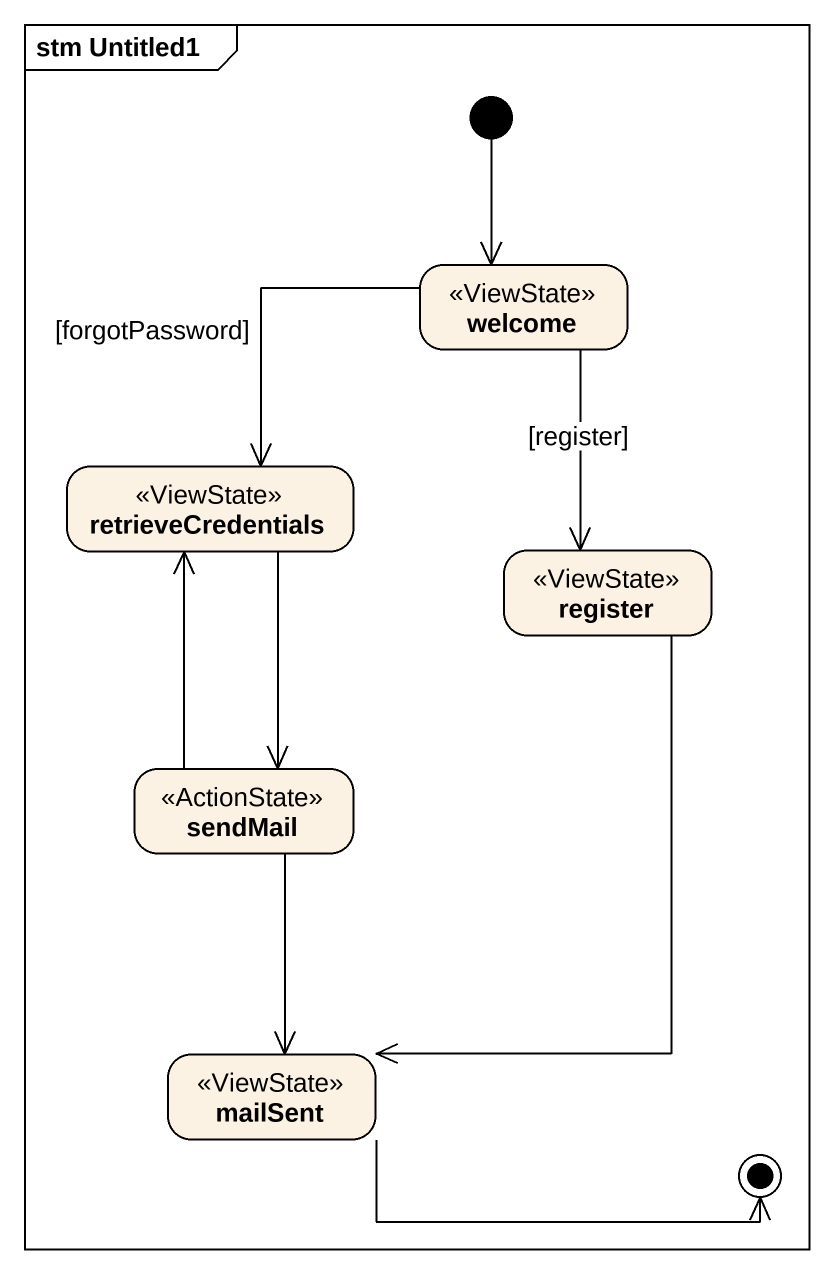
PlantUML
@startuml
mainframe stm Untitled1
hide empty description
state welcome <<ViewState>>
state retrieveCredentials <<ViewState>>
state register <<ViewState>>
state sendMail <<ActionState>>
state mailSent <<ViewState>>
[*] --> welcome
welcome --> retrieveCredentials : [forgotPassword]
welcome --> register : [register]
retrieveCredentials --> sendMail
register --> mailSent
sendMail -up-> retrieveCredentials
sendMail --> mailSent
mailSent -right-> [*]
@enduml
